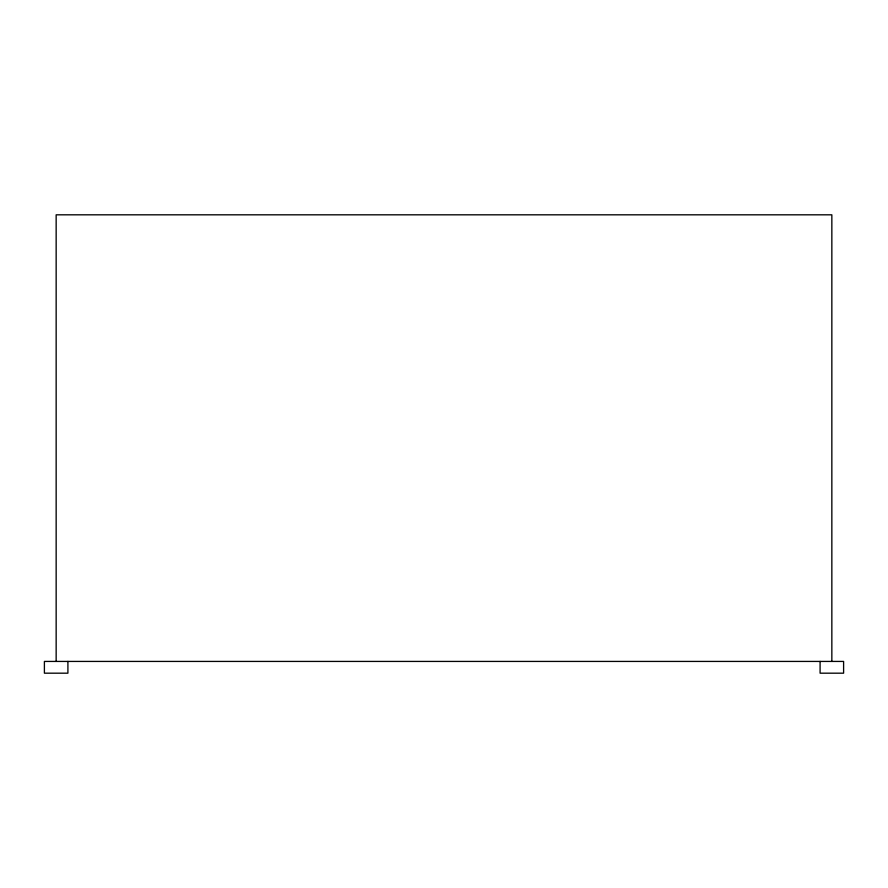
<?xml version="1.0" encoding="UTF-8"?>
<svg xmlns="http://www.w3.org/2000/svg" width="888" height="888" viewBox="0 0 888 888"><rect width="100%" height="100%" fill="white"/><g stroke="black" fill="none" stroke-linecap="round" stroke-linejoin="round"><path stroke-width="1.33" d="M831.845 661.427L831.845 214.818L56.155 214.818L56.155 661.427M820.09 661.427L820.09 673.182L843.6 673.182L843.6 661.427L44.4 661.427L44.4 673.182L67.91 673.182L67.91 661.427"/></g></svg>
